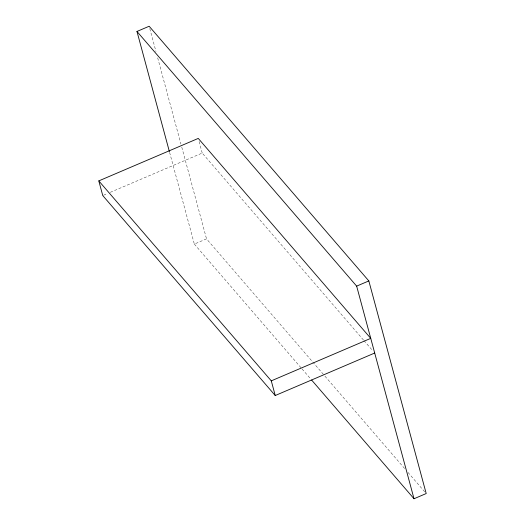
<?xml version="1.0" encoding="UTF-8"?>
<svg xmlns="http://www.w3.org/2000/svg" width="525" height="525" viewBox="0 0 525 525"><rect width="100%" height="100%" fill="white"/><g stroke="black" fill="none" stroke-linecap="round" stroke-linejoin="round"><path stroke-width="0.39" stroke-dasharray="2.62 1.97" d="M103.51 195.241L107.277 193.633M110.289 192.34L202.223 153.07L363.451 339.99M169.601 152.388L194.342 244.079L206.522 238.875L324.397 375.526M363.989 340.607L372.56 350.542M324.936 376.149L404.768 468.7M407.984 472.428L425.663 492.929M194.342 244.079L301.501 368.307M302.039 368.931L311.148 379.49M199.1 141.494L202.223 153.07M149.789 28.619L155.977 51.542M157.684 57.868L180.928 144.021M181.781 147.184L206.522 238.875"/><path stroke-width="0.79" d="M169.391 151.6L136.972 31.454L149.153 26.25L368.832 280.921L426.202 493.546L414.022 498.75L311.686 380.113M98.798 180.895L198.266 138.41L370.742 338.363L271.281 380.855L98.798 180.895L102.756 195.562L275.238 395.522L374.699 353.03M136.972 31.454L356.652 286.125L368.832 280.921M356.652 286.125L414.022 498.75M271.281 380.855L275.238 395.522"/></g></svg>
